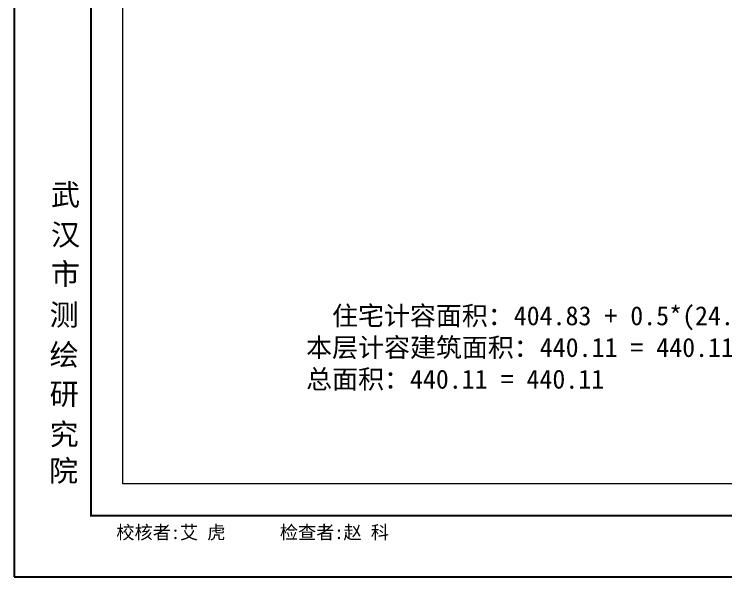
# Model space of a CAD drawing. Extents: x 512858 to 514372, y -232486 to -231710.
# Drawn here: x 513770.24 to 513792.48, y -232158.64 to -232141.05 of the extents above; entities that cross this region are included whole.
import ezdxf

# ---------------------------------------------------------------- set-up
doc = ezdxf.new("R2010")
doc.units = 0
doc.header["$LTSCALE"] = 1000
doc.layers.add('$计算结果', color=7, linetype='Continuous')
doc.layers.add('图廓', color=252, linetype='Continuous', lineweight=9)
doc.layers.add('打印图框', color=252, linetype='Continuous', plot=False)
doc.styles.add('dw', font='simhei.ttf')
doc.styles.add('STYLE1', font='stylu.ttf')
doc.styles.add('宋体', font='simsun.ttc', dxfattribs={"width": 0.7, "height": 10})

msp = doc.modelspace()

# ---------------------------------------------------------------- linework, layer by layer
at = {"layer": '图廓', "color": 0, "const_width": 0.0667}
msp.add_lwpolyline([(513772.642, -232113.876), (513831.33, -232113.876), (513831.33, -232156.725), (513772.642, -232156.725)], close=True, dxfattribs=at)
at = {"layer": '图廓', "color": 0}
msp.add_lwpolyline([(513773.642, -232114.876), (513830.33, -232114.876), (513830.33, -232155.725), (513773.642, -232155.725)], close=True, dxfattribs=at)
at = {"layer": '打印图框', "color": 6, "ltscale": 0.5}
msp.add_lwpolyline([(513770.244, -232158.636), (513833.697, -232158.636), (513833.697, -232111.051), (513770.244, -232111.051)], close=True, dxfattribs=at)

# ---------------------------------------------------------------- texts
at = {"layer": '$计算结果', "insert": (513779.367, -232151.498), "char_height": 0.59482, "width": 45.20603, "attachment_point": 4, "style": 'dw'}
msp.add_mtext('  住宅计容面积：404.83 + 0.5*(24.72 + 12.24 + 12.24 + 10.56 + 5.52 + 5.28) = 440.11\\P本层计容建筑面积：440.11 = 440.11\\P总面积：440.11 = 440.11', dxfattribs=at)
at = {"layer": '图廓', "color": 0, "linetype": 'Continuous', "style": 'STYLE1'}
for s, p in [('武', (513771.391, -232147.023)), ('汉', (513771.391, -232148.273)), ('市', (513771.391, -232149.499)), ('测', (513771.349, -232150.777)), ('绘', (513771.349, -232152.027)), ('研', (513771.349, -232153.253)), ('究', (513771.349, -232154.514)), ('院', (513771.329, -232155.655))]:
    msp.add_text(s, height=0.667, dxfattribs=at).set_placement(p)
at = {"layer": '图廓', "color": 0, "style": '宋体'}
msp.add_text(' 校核者:艾 虎      检查者:赵 科', height=0.41682, dxfattribs=at).set_placement((513773.151, -232157.456))

doc.saveas('drawing.dxf')
